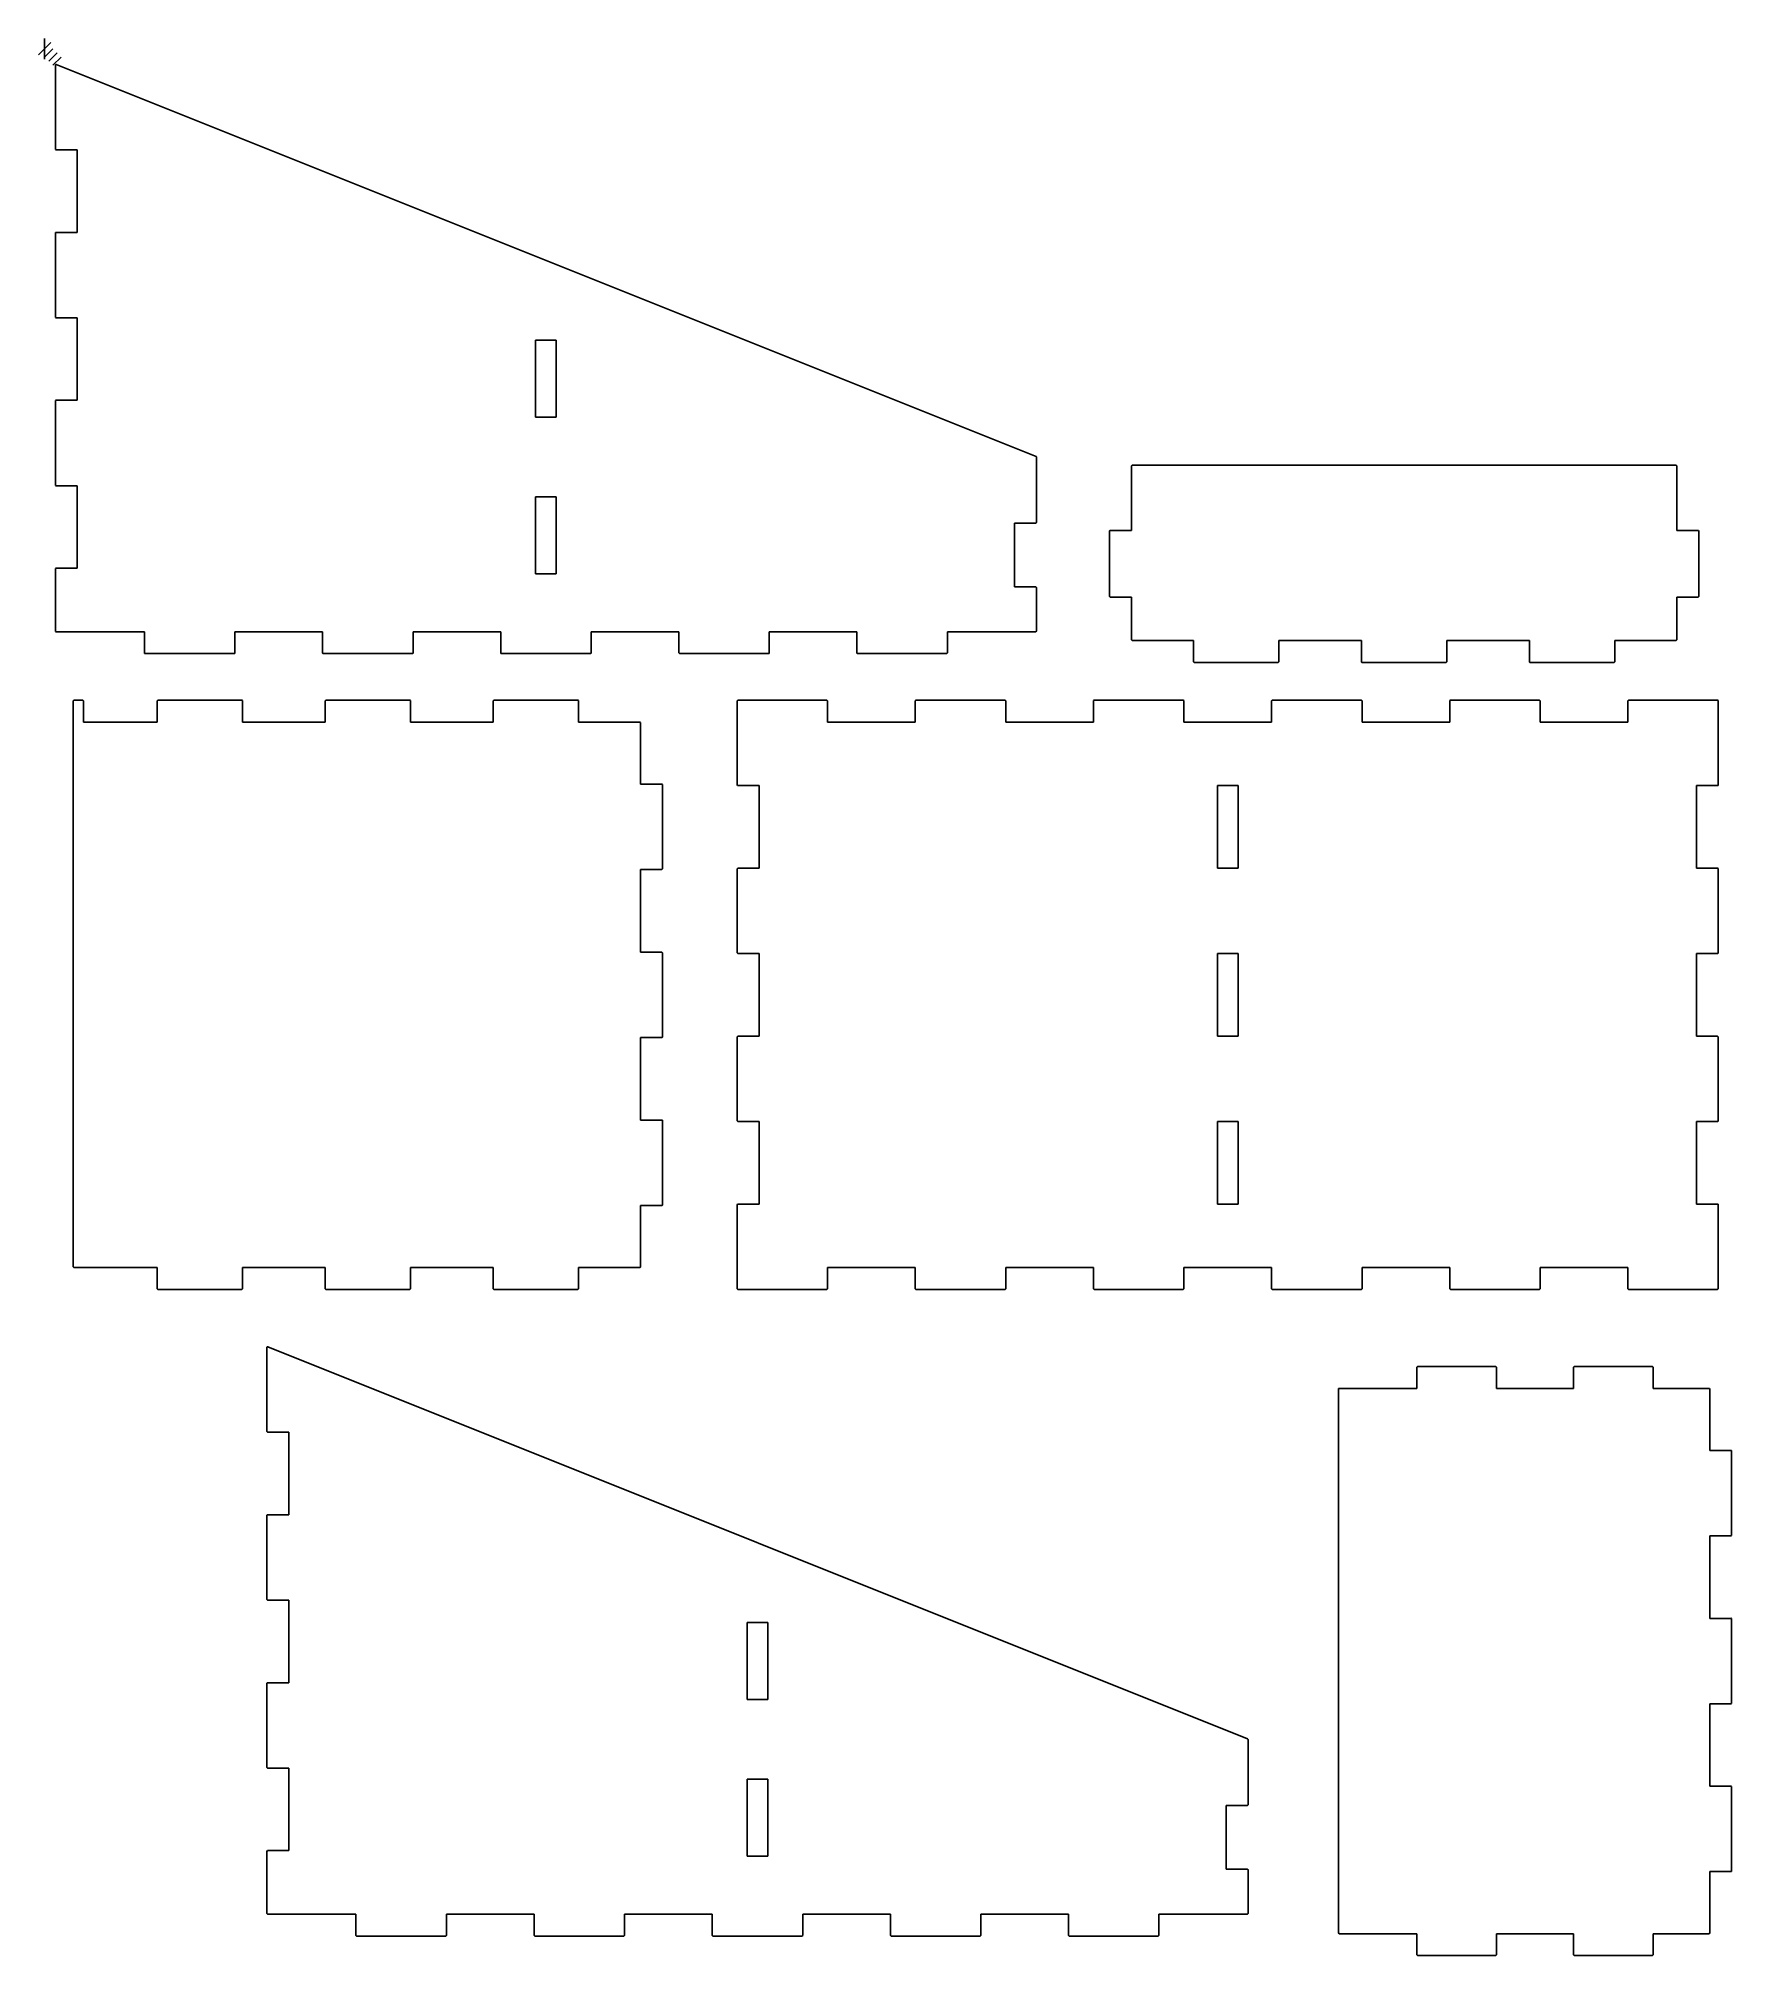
# Model space of a CAD drawing. Extents: x -1 to 215, y 757 to 1001.
import ezdxf

# ---------------------------------------------------------------- set-up
doc = ezdxf.new("R2010")
doc.units = 0

msp = doc.modelspace()

# ---------------------------------------------------------------- linework, layer by layer
at = {"layer": '1'}
for p, q in [((1.414305, 997.984223), (1.374763, 997.909697)), ((1.374763, 987.194779), (1.374763, 997.909597)), ((1.498186, 997.993261), (1.414305, 997.984223)), ((1.497794, 997.993734), (126.497598, 947.992838)), ((1.374763, 987.19471), (1.401123, 987.13107)), ((1.401123, 987.13107), (1.464762, 987.10471)), ((4.174845, 987.104821), (1.464721, 987.104821)), ((4.174845, 976.570713), (4.174845, 987.104821)), ((1.401122, 976.544363), (1.374763, 976.480722)), ((1.374763, 965.76673), (1.374763, 976.480754)), ((1.464762, 976.570724), (1.401122, 976.544363)), ((1.464721, 976.570713), (4.174845, 976.570713)), ((1.374763, 965.766735), (1.401123, 965.703095)), ((1.401123, 965.703095), (1.464762, 965.676735)), ((4.174845, 965.676772), (1.464721, 965.676772)), ((4.174845, 955.141871), (4.174845, 965.676772)), ((65.274732, 962.819805), (62.654567, 962.819805)), ((62.654567, 962.819805), (62.654567, 952.999807)), ((65.274732, 953.179723), (65.274732, 962.819805)), ((1.401123, 955.115388), (1.374763, 955.051748)), ((1.374763, 944.337888), (1.374763, 955.051648)), ((1.464762, 955.141749), (1.401123, 955.115388)), ((1.464721, 955.141871), (4.174845, 955.141871)), ((62.654567, 952.999807), (65.274732, 952.999807)), ((65.274732, 952.999807), (65.274732, 953.179723)), ((126.554605, 947.909759), (126.498027, 947.993322)), ((126.554616, 947.909759), (126.554616, 939.575659)), ((138.752588, 946.881759), (138.66259, 946.791761)), ((138.662648, 938.548812), (138.662648, 946.791631)), ((138.752606, 946.881854), (208.152463, 946.881854)), ((208.2425, 946.791761), (208.152502, 946.881759)), ((208.242421, 946.791631), (208.242421, 938.548812)), ((1.374763, 944.337764), (1.401123, 944.274124)), ((1.401123, 944.274124), (1.464762, 944.247763)), ((4.174845, 944.247666), (1.464721, 944.247666)), ((4.174845, 933.713823), (4.174845, 944.247666)), ((65.274732, 942.819711), (62.654567, 942.819711)), ((62.654567, 942.819711), (62.654567, 932.999713)), ((65.274732, 942.639795), (65.274732, 942.819711)), ((65.274732, 932.999713), (65.274732, 942.639795)), ((126.464604, 939.485701), (123.754613, 939.485701)), ((123.754613, 939.485701), (123.754613, 931.33284)), ((126.464604, 939.48577), (126.528245, 939.51213)), ((126.528245, 939.51213), (126.554605, 939.57577)), ((135.862566, 930.125813), (135.862566, 938.458854)), ((135.888953, 938.52241), (135.862593, 938.458769)), ((135.952593, 938.54877), (135.888953, 938.52241)), ((135.952524, 938.548812), (138.662648, 938.548812)), ((208.242421, 938.548812), (210.952544, 938.548812)), ((211.016137, 938.52241), (210.952497, 938.54877)), ((211.042497, 938.458769), (211.016137, 938.52241)), ((211.042503, 938.458854), (211.042503, 930.125813)), ((1.401123, 933.687417), (1.374763, 933.623777)), ((1.374763, 925.709658), (1.374763, 933.623864)), ((1.464762, 933.713778), (1.401123, 933.687417)), ((1.464721, 933.713823), (4.174845, 933.713823)), ((62.654567, 932.999713), (65.274732, 932.999713)), ((123.754613, 931.33284), (126.464604, 931.33284)), ((126.528245, 931.306419), (126.464604, 931.332779)), ((126.554605, 931.242779), (126.528245, 931.306419)), ((126.554616, 931.242882), (126.554616, 925.709658)), ((135.862593, 930.125781), (135.888953, 930.062141)), ((135.888953, 930.062141), (135.952593, 930.03578)), ((138.662648, 930.035854), (135.952524, 930.035854)), ((138.662648, 924.591794), (138.662648, 930.035854)), ((210.952544, 930.035854), (208.242421, 930.035854)), ((208.242421, 930.035854), (208.242421, 924.591794)), ((210.952497, 930.03578), (211.016137, 930.062141)), ((211.016137, 930.062141), (211.042497, 930.125781)), ((1.374763, 925.709787), (1.401123, 925.646147)), ((1.401123, 925.646147), (1.464762, 925.619787)), ((12.738867, 925.619699), (1.464721, 925.619699)), ((12.738867, 922.90984), (12.738867, 925.619699)), ((35.465753, 925.619699), (24.28183, 925.619699)), ((24.28183, 925.619699), (24.28183, 922.90984)), ((35.465753, 922.90984), (35.465753, 925.619699)), ((58.192639, 925.619699), (47.009774, 925.619699)), ((47.009774, 925.619699), (47.009774, 922.90984)), ((58.192639, 922.90984), (58.192639, 925.619699)), ((80.91979, 925.619699), (69.73666, 925.619699)), ((69.73666, 925.619699), (69.73666, 925.04185)), ((69.73666, 925.04185), (69.73666, 922.90984)), ((80.91979, 922.90984), (80.91979, 925.619699)), ((103.647628, 925.619699), (92.463652, 925.619699)), ((92.463652, 925.619699), (92.463652, 922.90984)), ((103.647628, 922.90984), (103.647628, 925.619699)), ((126.464604, 925.619699), (115.190617, 925.619699)), ((115.190617, 925.619699), (115.190617, 922.90984)), ((126.464604, 925.619787), (126.528245, 925.646147)), ((126.528245, 925.646147), (126.554605, 925.709787)), ((12.738748, 922.90979), (12.765108, 922.84615)), ((12.765108, 922.84615), (12.828748, 922.81979)), ((24.191607, 922.819882), (12.828825, 922.819882)), ((24.191734, 922.81979), (24.255374, 922.84615)), ((24.255374, 922.84615), (24.281734, 922.90979)), ((35.465719, 922.90979), (35.492079, 922.84615)), ((35.492079, 922.84615), (35.555719, 922.81979)), ((46.919816, 922.819882), (35.555711, 922.819882)), ((46.919705, 922.81979), (46.983345, 922.84615)), ((46.983345, 922.84615), (47.009705, 922.90979)), ((58.192689, 922.90979), (58.21905, 922.84615)), ((58.21905, 922.84615), (58.28269, 922.81979)), ((69.646702, 922.819882), (58.282597, 922.819882)), ((69.646675, 922.81979), (69.710315, 922.84615)), ((69.710315, 922.84615), (69.736676, 922.90979)), ((80.919663, 922.90979), (81.00966, 922.81979)), ((92.373641, 922.819882), (81.009748, 922.819882)), ((92.373646, 922.81979), (92.437286, 922.84615)), ((92.437286, 922.84615), (92.463646, 922.90979)), ((103.647633, 922.90979), (103.673994, 922.84615)), ((103.673994, 922.84615), (103.737634, 922.81979)), ((115.100632, 922.819882), (103.737639, 922.819882)), ((115.100619, 922.81979), (115.190617, 922.90979)), ((138.66259, 924.591787), (138.752588, 924.501789)), ((146.57659, 924.501836), (138.752606, 924.501836)), ((146.57659, 921.791713), (146.57659, 924.501836)), ((168.005432, 924.501836), (157.471589, 924.501836)), ((157.471589, 924.501836), (157.471589, 921.791713)), ((168.005432, 921.791713), (168.005432, 924.501836)), ((189.434538, 924.501836), (178.899637, 924.501836)), ((178.899637, 924.501836), (178.899637, 921.791713)), ((189.434538, 921.791713), (189.434538, 924.501836)), ((208.152463, 924.501836), (200.328479, 924.501836)), ((200.328479, 924.501836), (200.328479, 921.791713)), ((208.152502, 924.501789), (208.2425, 924.591787)), ((146.57658, 921.791792), (146.666577, 921.701791)), ((151.381682, 921.701754), (146.666548, 921.701754)), ((157.381631, 921.701754), (151.381682, 921.701754)), ((157.381565, 921.701791), (157.445205, 921.728152)), ((157.445205, 921.728152), (157.471565, 921.791792)), ((168.005551, 921.791792), (168.031911, 921.728152)), ((168.031911, 921.728152), (168.095552, 921.701791)), ((178.809414, 921.701754), (168.095655, 921.701754)), ((178.809538, 921.701791), (178.873179, 921.728152)), ((178.873179, 921.728152), (178.899539, 921.791792)), ((189.433525, 921.791792), (189.459885, 921.728152)), ((189.459885, 921.728152), (189.523525, 921.701791)), ((200.23852, 921.701754), (189.523438, 921.701754)), ((200.23851, 921.701791), (200.30215, 921.728152)), ((200.30215, 921.728152), (200.32851, 921.791792)), ((3.68912, 916.855438), (3.66276, 916.791798)), ((3.662876, 844.592743), (3.662876, 916.791888)), ((3.75276, 916.881798), (3.68912, 916.855438)), ((3.752835, 916.881846), (4.872815, 916.881846)), ((4.936398, 916.855438), (4.872758, 916.881798)), ((4.962758, 916.791798), (4.936398, 916.855438)), ((4.962773, 916.791888), (4.962773, 914.081764)), ((14.376636, 914.081764), (14.376636, 916.791888)), ((14.403106, 916.855438), (14.376746, 916.791798)), ((14.466746, 916.881798), (14.403106, 916.855438)), ((14.466859, 916.881846), (25.181676, 916.881846)), ((25.245373, 916.855438), (25.181733, 916.881798)), ((25.271733, 916.791798), (25.245373, 916.855438)), ((25.271635, 916.791888), (25.271635, 914.081764)), ((35.832079, 916.855438), (35.805718, 916.791798)), ((35.805742, 914.081764), (35.805742, 916.791888)), ((35.895719, 916.881798), (35.832079, 916.855438)), ((35.8957, 916.881846), (46.609724, 916.881846)), ((46.673344, 916.855438), (46.609703, 916.881798)), ((46.699704, 916.791798), (46.673344, 916.855438)), ((46.699683, 916.791888), (46.699683, 914.081764)), ((57.32369, 916.881798), (57.233692, 916.791798)), ((57.23379, 914.081764), (57.23379, 916.791888)), ((57.323748, 916.881846), (68.038566, 916.881846)), ((68.102318, 916.855438), (68.038677, 916.881798)), ((68.128678, 916.791798), (68.102318, 916.855438)), ((68.128789, 916.791888), (68.128789, 914.081764)), ((88.362642, 906.076541), (88.362642, 916.791888)), ((88.389013, 916.855438), (88.362652, 916.791798)), ((88.452653, 916.881798), (88.389013, 916.855438)), ((88.452653, 916.881846), (92.544641, 916.881846)), ((92.544641, 916.881846), (99.816651, 916.881846)), ((99.906636, 916.791798), (99.816638, 916.881798)), ((99.906636, 916.791888), (99.906636, 914.081764)), ((111.115983, 916.855438), (111.089623, 916.791798)), ((111.089633, 914.081764), (111.089633, 916.791888)), ((111.179623, 916.881798), (111.115983, 916.855438)), ((111.179618, 916.881846), (122.543617, 916.881846)), ((122.607249, 916.855438), (122.543609, 916.881798)), ((122.633609, 916.791798), (122.607249, 916.855438)), ((122.633601, 916.791888), (122.633601, 914.081764)), ((133.843954, 916.855438), (133.817594, 916.791798)), ((133.817604, 914.081764), (133.817604, 916.791888)), ((133.907594, 916.881798), (133.843954, 916.855438)), ((133.907589, 916.881846), (145.270608, 916.881846)), ((145.33422, 916.855438), (145.270579, 916.881798)), ((145.36058, 916.791798), (145.33422, 916.855438)), ((145.360567, 916.791888), (145.360567, 914.081764)), ((156.54449, 914.081764), (156.54449, 916.791888)), ((156.634565, 916.881798), (156.544567, 916.791798)), ((156.634448, 916.881846), (167.997494, 916.881846)), ((168.087551, 916.791798), (167.997553, 916.881798)), ((168.087453, 916.791888), (168.087453, 914.081764)), ((179.297898, 916.855438), (179.271537, 916.791798)), ((179.271641, 914.081764), (179.271641, 916.791888)), ((179.361538, 916.881798), (179.297898, 916.855438)), ((179.361599, 916.881846), (190.725439, 916.881846)), ((190.789164, 916.855438), (190.725523, 916.881798)), ((190.815524, 916.791798), (190.789164, 916.855438)), ((190.815397, 916.791888), (190.815397, 914.081764)), ((202.024868, 916.855438), (201.998508, 916.791798)), ((201.998527, 914.081764), (201.998527, 916.791888)), ((202.088509, 916.881798), (202.024868, 916.855438)), ((202.088485, 916.881846), (213.452589, 916.881846)), ((213.516134, 916.855438), (213.452494, 916.881798)), ((213.542495, 916.791798), (213.516134, 916.855438)), ((213.542547, 916.791888), (213.542547, 906.076541)), ((4.962773, 914.081764), (14.376636, 914.081764)), ((25.271635, 914.081764), (35.805742, 914.081764)), ((46.699683, 914.081764), (57.23379, 914.081764)), ((68.128789, 914.081764), (75.952773, 914.081764)), ((76.016307, 914.055441), (75.952667, 914.081801)), ((76.042668, 913.9918), (76.016307, 914.055441)), ((76.042731, 913.991806), (76.042731, 906.166499)), ((99.906636, 914.081764), (111.089633, 914.081764)), ((122.633601, 914.081764), (133.817604, 914.081764)), ((145.360567, 914.081764), (156.54449, 914.081764)), ((168.087453, 914.081764), (179.271641, 914.081764)), ((190.815397, 914.081764), (201.998527, 914.081764)), ((76.042731, 906.166499), (78.75259, 906.166499)), ((78.816305, 906.141451), (78.752664, 906.167811)), ((78.842665, 906.077811), (78.816305, 906.141451)), ((78.842548, 906.076541), (78.842548, 895.363575)), ((88.362652, 906.077811), (88.389013, 906.01417)), ((88.389013, 906.01417), (88.452653, 905.98781)), ((91.162644, 905.986583), (88.452653, 905.986583)), ((91.162644, 895.453533), (91.162644, 905.986583)), ((151.26262, 905.986583), (149.642578, 905.986583)), ((149.642578, 905.986583), (149.642578, 895.453533)), ((152.262479, 905.986583), (151.26262, 905.986583)), ((152.262479, 895.453533), (152.262479, 905.986583)), ((213.452589, 905.986583), (210.742466, 905.986583)), ((210.742466, 905.986583), (210.742466, 895.453533)), ((213.452494, 905.98781), (213.516134, 906.01417)), ((213.516134, 906.01417), (213.542495, 906.077811)), ((78.752664, 895.273826), (78.842665, 895.363824)), ((88.362642, 884.650609), (88.362642, 895.363575)), ((88.389013, 895.427464), (88.362652, 895.363824)), ((88.452653, 895.453824), (88.389013, 895.427464)), ((88.452653, 895.453533), (91.162644, 895.453533)), ((149.642578, 895.453533), (152.262479, 895.453533)), ((210.742466, 895.453533), (213.452589, 895.453533)), ((213.516134, 895.427464), (213.452494, 895.453824)), ((213.542495, 895.363824), (213.516134, 895.427464)), ((213.542547, 895.363575), (213.542547, 884.650609)), ((78.75259, 895.273617), (76.042731, 895.273617)), ((76.042731, 895.273617), (76.042731, 885.275025)), ((76.042731, 885.275025), (76.042731, 884.740568)), ((76.042731, 884.740568), (78.75259, 884.740568)), ((78.842665, 884.649839), (78.752664, 884.739837)), ((78.842548, 884.650609), (78.842548, 873.934998)), ((88.362652, 884.649839), (88.389013, 884.586199)), ((88.389013, 884.586199), (88.452653, 884.559839)), ((91.162644, 884.560651), (88.452653, 884.560651)), ((91.162644, 874.024956), (91.162644, 884.560651)), ((151.26262, 884.560651), (149.642578, 884.560651)), ((149.642578, 884.560651), (149.642578, 874.024956)), ((152.262479, 884.560651), (151.26262, 884.560651)), ((152.262479, 874.024956), (152.262479, 884.560651)), ((213.452589, 884.560651), (210.742466, 884.560651)), ((210.742466, 884.560651), (210.742466, 874.024956)), ((213.452494, 884.559839), (213.516134, 884.586199)), ((213.516134, 884.586199), (213.542495, 884.649839)), ((78.75259, 873.84504), (76.042731, 873.84504)), ((76.042731, 873.84504), (76.042731, 863.31199)), ((78.752664, 873.844852), (78.816305, 873.871212)), ((78.816305, 873.871212), (78.842665, 873.934852)), ((88.362642, 863.222032), (88.362642, 873.934998)), ((88.452653, 874.02485), (88.362652, 873.934852)), ((88.452653, 874.024956), (91.162644, 874.024956)), ((149.642578, 874.024956), (152.262479, 874.024956)), ((210.742466, 874.024956), (213.452589, 874.024956)), ((213.542495, 873.934852), (213.452494, 874.02485)), ((213.542547, 873.934998), (213.542547, 863.222032)), ((76.042731, 863.31199), (78.75259, 863.31199)), ((78.816305, 863.284506), (78.752664, 863.310866)), ((78.842665, 863.220865), (78.816305, 863.284506)), ((78.842548, 863.222032), (78.842548, 852.506421)), ((88.362652, 863.220865), (88.389013, 863.157225)), ((88.389013, 863.157225), (88.452653, 863.130865)), ((91.162644, 863.132074), (88.452653, 863.132074)), ((91.162644, 852.596379), (91.162644, 863.132074)), ((152.262479, 863.132074), (149.642578, 863.132074)), ((149.642578, 863.132074), (149.642578, 862.952158)), ((149.642578, 862.952158), (149.642578, 852.596379)), ((152.262479, 852.596379), (152.262479, 863.132074)), ((213.452589, 863.132074), (210.742466, 863.132074)), ((210.742466, 863.132074), (210.742466, 852.596379)), ((213.452494, 863.130865), (213.516134, 863.157225)), ((213.516134, 863.157225), (213.542495, 863.220865)), ((78.75259, 852.416462), (76.042731, 852.416462)), ((76.042731, 852.416462), (76.042731, 844.592743)), ((78.752664, 852.416878), (78.816305, 852.443238)), ((78.816305, 852.443238), (78.842665, 852.506878)), ((88.362642, 841.790809), (88.362642, 852.506421)), ((88.389013, 852.570519), (88.362652, 852.506878)), ((88.452653, 852.596879), (88.389013, 852.570519)), ((88.452653, 852.596379), (91.162644, 852.596379)), ((149.642578, 852.596379), (152.262479, 852.596379)), ((210.742466, 852.596379), (213.452589, 852.596379)), ((213.516134, 852.570519), (213.452494, 852.596879)), ((213.542495, 852.506878), (213.516134, 852.570519)), ((213.542547, 852.506421), (213.542547, 841.790809)), ((3.66276, 844.591889), (3.68912, 844.528249)), ((3.68912, 844.528249), (3.75276, 844.501888)), ((14.376636, 844.502785), (3.752835, 844.502785)), ((14.376636, 841.790809), (14.376636, 844.502785)), ((35.805742, 844.502785), (25.271635, 844.502785)), ((25.271635, 844.502785), (25.271635, 841.790809)), ((35.805742, 841.790809), (35.805742, 844.502785)), ((57.23379, 844.502785), (46.699683, 844.502785)), ((46.699683, 844.502785), (46.699683, 841.790809)), ((57.23379, 841.790809), (57.23379, 844.502785)), ((75.952773, 844.502785), (68.128789, 844.502785)), ((68.128789, 844.502785), (68.128789, 841.790809)), ((75.952667, 844.501888), (76.016307, 844.528248)), ((76.016307, 844.528248), (76.042668, 844.591889)), ((111.089633, 844.502785), (99.906636, 844.502785)), ((99.906636, 844.502785), (99.906636, 841.790809)), ((111.089633, 841.790809), (111.089633, 844.502785)), ((133.817604, 844.502785), (122.633601, 844.502785)), ((122.633601, 844.502785), (122.633601, 841.790809)), ((133.817604, 841.790809), (133.817604, 844.502785)), ((156.54449, 844.502785), (145.360567, 844.502785)), ((145.360567, 844.502785), (145.360567, 841.790809)), ((156.54449, 841.790809), (156.54449, 844.502785)), ((179.271641, 844.502785), (168.087453, 844.502785)), ((168.087453, 844.502785), (168.087453, 841.790809)), ((179.271641, 841.790809), (179.271641, 844.502785)), ((201.998527, 844.502785), (190.815397, 844.502785)), ((190.815397, 844.502785), (190.815397, 841.790809)), ((201.998527, 841.790809), (201.998527, 844.502785)), ((14.376746, 841.791891), (14.466746, 841.701893)), ((25.181676, 841.700851), (14.466859, 841.700851)), ((25.181733, 841.701893), (25.271733, 841.791891)), ((35.805718, 841.791891), (35.895719, 841.701893)), ((46.609724, 841.700851), (35.8957, 841.700851)), ((46.609703, 841.701893), (46.699704, 841.791891)), ((57.233692, 841.791891), (57.32369, 841.701893)), ((68.038566, 841.700851), (57.323748, 841.700851)), ((68.038677, 841.701893), (68.128678, 841.791891)), ((88.362652, 841.791891), (88.452653, 841.701893)), ((99.816651, 841.700851), (88.452653, 841.700851)), ((99.816638, 841.701893), (99.906636, 841.791891)), ((111.089623, 841.791891), (111.179623, 841.701893)), ((122.543617, 841.700851), (111.179618, 841.700851)), ((122.543609, 841.701893), (122.633609, 841.791891)), ((133.817594, 841.791891), (133.907594, 841.701893)), ((145.270608, 841.700851), (133.907589, 841.700851)), ((145.270579, 841.701893), (145.36058, 841.791891)), ((156.544567, 841.791891), (156.634565, 841.701893)), ((167.997494, 841.700851), (156.634448, 841.700851)), ((167.997553, 841.701893), (168.087551, 841.791891)), ((179.271537, 841.791891), (179.361538, 841.701893)), ((190.725439, 841.700851), (179.361599, 841.700851)), ((190.725523, 841.701893), (190.815524, 841.791891)), ((201.998508, 841.791891), (202.088509, 841.701893)), ((213.452589, 841.700851), (202.088485, 841.700851)), ((213.452494, 841.701893), (213.542495, 841.791891)), ((28.402271, 834.366428), (28.362729, 834.291903)), ((28.362758, 823.576921), (28.362758, 834.292527)), ((28.486151, 834.375466), (28.402271, 834.366428)), ((28.485789, 834.377194), (153.485646, 784.376304)), ((175.152544, 831.881903), (175.062543, 831.791905)), ((175.062654, 829.082893), (175.062654, 831.792218)), ((175.152613, 831.882176), (185.152527, 831.882176)), ((185.24253, 831.791905), (185.15253, 831.881903)), ((185.242485, 831.792218), (185.242485, 829.082893)), ((195.062483, 829.082893), (195.062483, 831.792218)), ((195.152518, 831.881903), (195.062518, 831.791905)), ((195.152441, 831.882176), (205.152621, 831.882176)), ((205.242505, 831.791905), (205.152504, 831.881903)), ((205.242579, 831.792218), (205.242579, 829.082893)), ((165.062475, 779.20106), (165.062475, 828.992935)), ((165.088911, 829.05555), (165.062555, 828.991903)), ((165.152555, 829.081914), (165.088911, 829.05555)), ((165.152433, 829.082893), (175.062654, 829.082893)), ((185.242485, 829.082893), (195.062483, 829.082893)), ((205.242579, 829.082893), (212.352453, 829.082893)), ((212.416139, 829.05555), (212.352495, 829.081914)), ((212.442496, 828.991903), (212.416139, 829.05555)), ((212.442411, 828.992935), (212.442411, 821.169215)), ((28.362729, 823.577926), (28.389085, 823.514279)), ((28.389085, 823.514279), (28.452729, 823.487915)), ((31.16284, 823.486963), (28.452716, 823.486963)), ((31.16284, 812.953913), (31.16284, 823.486963)), ((212.442411, 821.169215), (215.152535, 821.169215)), ((215.216137, 821.141555), (215.152493, 821.167919)), ((215.242493, 821.077908), (215.216137, 821.141555)), ((215.242493, 821.076611), (215.242493, 810.363646)), ((28.389085, 812.927576), (28.362729, 812.863929)), ((28.362758, 802.150989), (28.362758, 812.863955)), ((28.452729, 812.95394), (28.389085, 812.927576)), ((28.452716, 812.953913), (31.16284, 812.953913)), ((215.152535, 810.273688), (212.442411, 810.273688)), ((212.442411, 810.273688), (212.442411, 799.737992)), ((215.152493, 810.273926), (215.216137, 810.30029)), ((215.216137, 810.30029), (215.242493, 810.363937)), ((28.362729, 802.149931), (28.452729, 802.059946)), ((31.16284, 802.061031), (28.452716, 802.061031)), ((31.16284, 791.525336), (31.16284, 802.061031)), ((92.262648, 799.200889), (89.642641, 799.200889)), ((89.642641, 799.200889), (89.642641, 789.382214)), ((92.262648, 789.382214), (92.262648, 799.200889)), ((212.442411, 799.737992), (215.152535, 799.737992)), ((215.216137, 799.713586), (215.152493, 799.73995)), ((215.242493, 799.649939), (215.216137, 799.713586)), ((215.242493, 799.65068), (215.242493, 788.935069)), ((28.389085, 791.498602), (28.362729, 791.434955)), ((28.362758, 780.719766), (28.362758, 791.435378)), ((28.452729, 791.524966), (28.389085, 791.498602)), ((28.452716, 791.525336), (31.16284, 791.525336)), ((89.642641, 789.382214), (89.822664, 789.382214)), ((89.822664, 789.382214), (92.262648, 789.382214)), ((215.152535, 788.84511), (212.442411, 788.84511)), ((212.442411, 788.84511), (212.442411, 778.312061)), ((215.152493, 788.844952), (215.216137, 788.871316)), ((215.216137, 788.871316), (215.242493, 788.934963)), ((153.542571, 784.291954), (153.485993, 784.375536)), ((153.542531, 784.291637), (153.542531, 779.20106)), ((28.362729, 780.720957), (28.452729, 780.630972)), ((31.16284, 780.629808), (28.452716, 780.629808)), ((31.16284, 770.096759), (31.16284, 780.629808)), ((92.082652, 779.20106), (89.642641, 779.20106)), ((89.642641, 779.20106), (89.642641, 769.382385)), ((92.262648, 779.20106), (92.082652, 779.20106)), ((92.262648, 769.382385), (92.262648, 779.20106)), ((153.542531, 779.20106), (153.542531, 775.959918)), ((165.062475, 759.592814), (165.062475, 779.20106)), ((212.442411, 778.312061), (215.152535, 778.312061)), ((215.216137, 778.284612), (215.152493, 778.310976)), ((215.242493, 778.220965), (215.216137, 778.284612)), ((215.242493, 778.222103), (215.242493, 767.506491)), ((153.452573, 775.86996), (150.74245, 775.86996)), ((150.74245, 775.86996), (150.74245, 767.715512)), ((153.452571, 775.868981), (153.542571, 775.958966)), ((28.452729, 770.096971), (28.362729, 770.006986)), ((28.362758, 762.093123), (28.362758, 770.006801)), ((28.452716, 770.096759), (31.16284, 770.096759)), ((89.642641, 769.382385), (92.262648, 769.382385)), ((150.74245, 767.715512), (153.452573, 767.715512)), ((153.516215, 767.689624), (153.452571, 767.715988)), ((153.542571, 767.625977), (153.516215, 767.689624)), ((153.542531, 767.625554), (153.542531, 762.093123)), ((215.152535, 767.416533), (212.442411, 767.416533)), ((212.442411, 767.416533), (212.442411, 759.592814)), ((215.152493, 767.416983), (215.216137, 767.443347)), ((215.216137, 767.443347), (215.242493, 767.506994)), ((28.362729, 762.091986), (28.452729, 762.002001)), ((39.726598, 762.003165), (28.452716, 762.003165)), ((39.726598, 759.291189), (39.726598, 762.003165)), ((62.453748, 762.003165), (51.269825, 762.003165)), ((51.269825, 762.003165), (51.269825, 759.291189)), ((62.453748, 759.291189), (62.453748, 762.003165)), ((85.180661, 762.003165), (73.997769, 762.003165)), ((73.997769, 762.003165), (73.997769, 759.291189)), ((85.180661, 759.291189), (85.180661, 762.003165)), ((107.907629, 762.003165), (96.724655, 762.003165)), ((96.724655, 762.003165), (96.724655, 759.291189)), ((107.907629, 759.291189), (107.907629, 762.003165)), ((130.635597, 762.003165), (119.45162, 762.003165)), ((119.45162, 762.003165), (119.45162, 759.291189)), ((130.635597, 759.291189), (130.635597, 762.003165)), ((153.452573, 762.003165), (142.178692, 762.003165)), ((142.178692, 762.003165), (142.178692, 759.291189)), ((153.452571, 762.002001), (153.542571, 762.091986)), ((39.726714, 759.291983), (39.816715, 759.201998)), ((51.179602, 759.201231), (39.816821, 759.201231)), ((51.1797, 759.201998), (51.269698, 759.291983)), ((62.453685, 759.291983), (62.543685, 759.201998)), ((73.907546, 759.201231), (62.543706, 759.201231)), ((73.907671, 759.201998), (73.997671, 759.291983)), ((85.180655, 759.291983), (85.270656, 759.201998)), ((96.634644, 759.201231), (85.270645, 759.201231)), ((96.634641, 759.201998), (96.724642, 759.291983)), ((107.907626, 759.291983), (107.997627, 759.201998)), ((119.361609, 759.201231), (107.997629, 759.201231)), ((119.361612, 759.201998), (119.451612, 759.291983)), ((130.635599, 759.291983), (130.725597, 759.201998)), ((142.088469, 759.201231), (130.725608, 759.201231)), ((142.088585, 759.201998), (142.178583, 759.291983)), ((165.062555, 759.591994), (165.152555, 759.502009)), ((175.062654, 759.502856), (165.152433, 759.502856)), ((175.062654, 756.79088), (175.062654, 759.502856)), ((195.062483, 759.502856), (185.242485, 759.502856)), ((185.242485, 759.502856), (185.242485, 756.79088)), ((195.062483, 756.79088), (195.062483, 759.502856)), ((212.352453, 759.502856), (205.242579, 759.502856)), ((205.242579, 759.502856), (205.242579, 756.79088)), ((212.352495, 759.502009), (212.442496, 759.591994)), ((175.062543, 756.791991), (175.152544, 756.702006)), ((185.152527, 756.700922), (175.152613, 756.700922)), ((185.15253, 756.702006), (185.24253, 756.791991)), ((195.062518, 756.791991), (195.152518, 756.702006)), ((205.152621, 756.700922), (195.152441, 756.700922)), ((205.152504, 756.702006), (205.242505, 756.791991))]:
    msp.add_line(p, q, dxfattribs=at)
at = {"layer": 'Layer 1'}
for p, q in [((0.793749, 1000.793749), (-0.793749, 999.206251)), ((0, 1001.322915), (0, 998.677085)), ((1.058332, 1000), (0, 998.941668)), ((1.587498, 999.470834), (0.529166, 998.412502)), ((2.116664, 998.941668), (1.058332, 997.883336))]:
    msp.add_line(p, q, dxfattribs=at)

doc.saveas('drawing.dxf')
